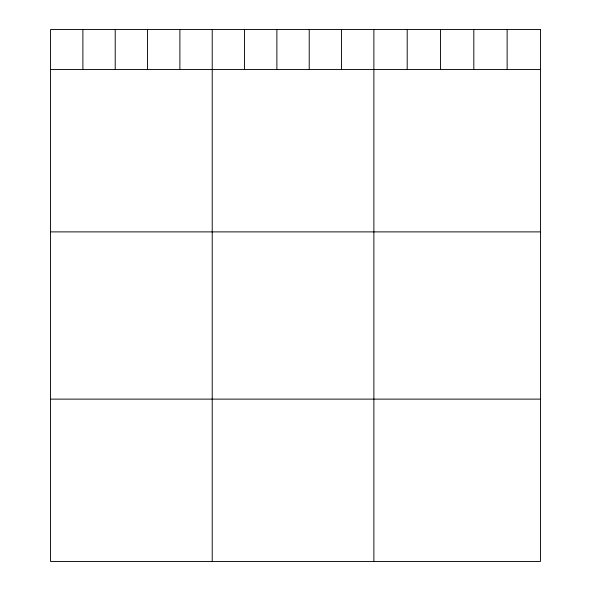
<?xml version="1.0" encoding="UTF-8"?>
<svg xmlns="http://www.w3.org/2000/svg" width="591" height="591" viewBox="0 0 591 591"><rect width="100%" height="100%" fill="white"/><g stroke="black" fill="none" stroke-linecap="round" stroke-linejoin="round"><path stroke-width="0.89" d="M50.553 69.561L540.447 69.561M50.553 231.886L540.447 231.886M50.553 399.124L540.447 399.124M507.137 29.55L507.137 69.561M473.819 29.55L473.819 69.561M440.509 29.55L440.509 69.561M407.199 29.55L407.199 69.561M373.881 29.55L373.881 561.45M341.554 29.55L341.554 69.561M309.219 29.55L309.219 69.561M276.884 29.55L276.884 69.561M244.548 29.55L244.548 69.561M212.221 29.55L212.221 561.45M179.886 29.55L179.886 69.561M147.551 29.55L147.551 69.561M115.215 29.55L115.215 69.561M82.888 29.55L82.888 69.561M540.447 29.55L50.553 29.55L50.553 561.45L540.447 561.45L540.447 29.55"/></g></svg>
